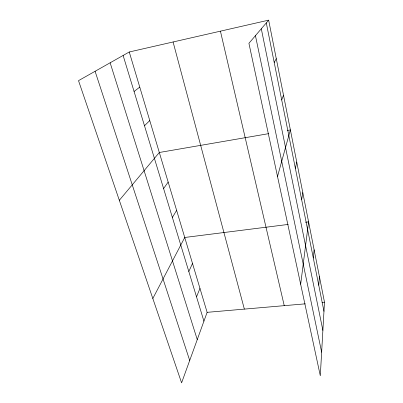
<?xml version="1.0" encoding="UTF-8"?>
<svg xmlns="http://www.w3.org/2000/svg" width="403" height="403" viewBox="0 0 403 403"><rect width="100%" height="100%" fill="white"/><g stroke="black" fill="none" stroke-linecap="round" stroke-linejoin="round"><path stroke-width="0.6" d="M324.486 302.179L320.304 375.742L248.918 43.317L268.65 20.15L324.486 302.179L322.012 302.391M318.758 285.259L319.413 276.554M313.312 258.021L314.118 249.805M300.663 284.276L308.587 221.857L305.499 222.244M301.645 199.681L302.799 192.619M295.389 168.394L296.734 162.001M277.516 176.499L290.382 129.912L287.289 130.446M129.257 51.987L207.127 312.335L181.592 382.85L78.514 80.65L129.257 51.987L268.65 20.15M281.707 99.974L283.505 95.189M196.523 296.865L199.964 288.397M188.816 271.511L192.508 263.466M152.823 298.507L184.735 237.478L288.221 224.426M274.211 62.48L276.272 58.652M172.373 217.439L176.63 210.371M163.593 188.569L168.162 182.07M119.323 200.296L159.316 152.49L268.715 133.645M144.486 125.736L149.775 120.583M134.068 91.476L139.765 87.124M207.127 312.335L305.288 303.837M95.088 71.286L189.702 360.458M110.14 62.782L197.253 339.593M123.117 55.458L203.923 321.186M173.083 41.977L244.359 309.111M220.426 31.167L284.236 305.66M255.437 35.66L321.644 352.207M261.295 28.784L322.884 330.42M266.297 22.911L323.967 311.323"/></g></svg>
